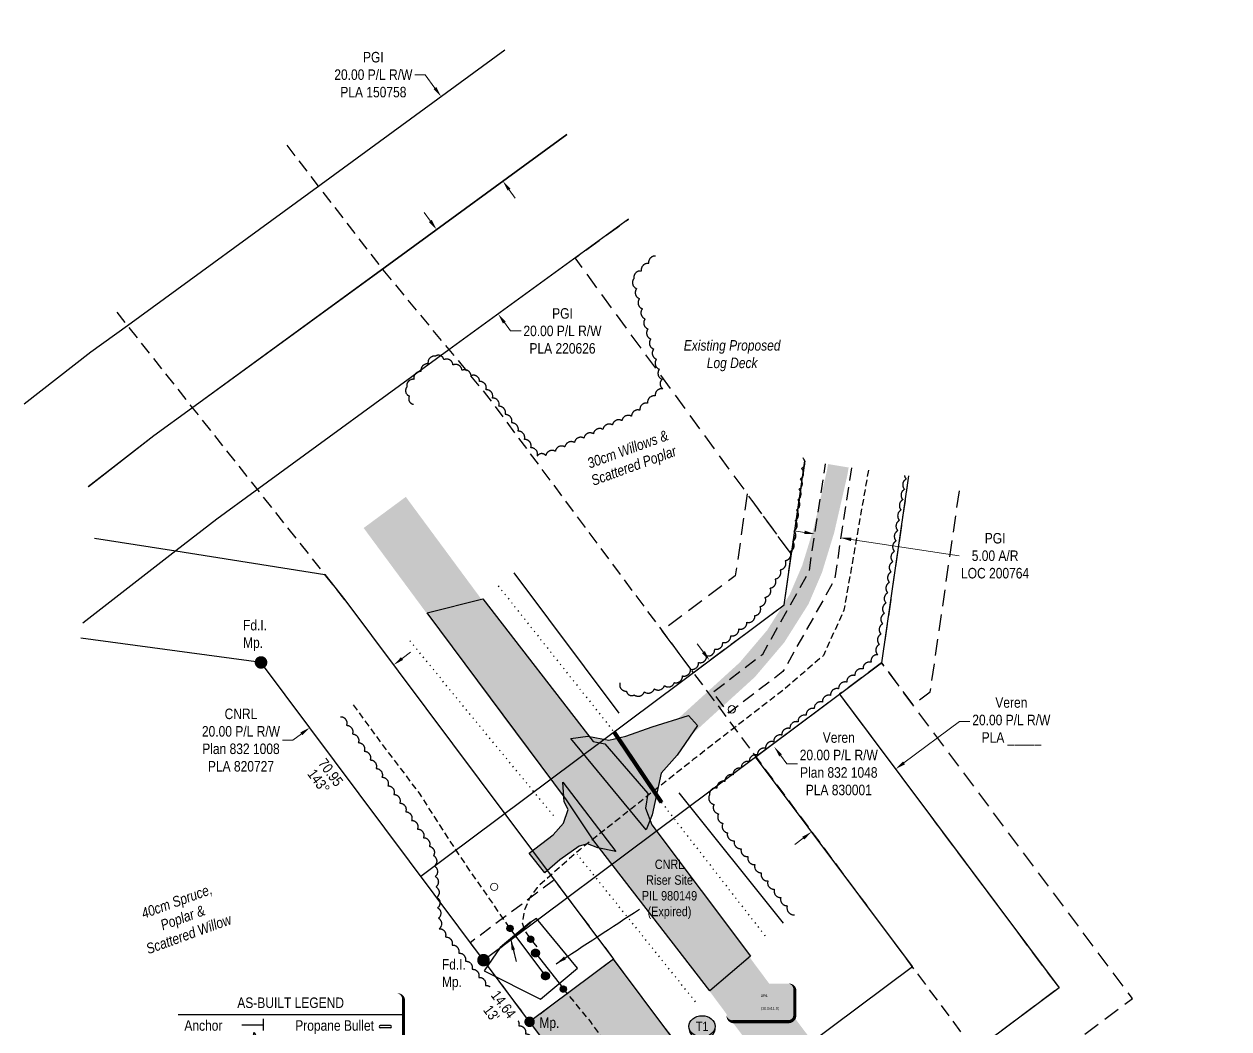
# Model space of a CAD drawing. Extents: x 413456 to 423436, y 6055086 to 6062162.
# Drawn here: x 419981 to 421130, y 6057403 to 6058362 of the extents above; entities that cross this region are included whole.
import ezdxf
from ezdxf.enums import TextEntityAlignment as Align

# ---------------------------------------------------------------- set-up
doc = ezdxf.new("R2018")
doc.units = 0
doc.header["$LTSCALE"] = 5
doc.header["$PDSIZE"] = 0.5
for name, pattern in [('0', [1, 1, 0]), ('DASHED4', [1.875, 1.25, -0.625]), ('foc-ACCESSROAD', [3.75, 2.5, -1.25]), ('foc-TOPO', [1, 0.2, -0.8]), ('HIDDEN2', [4.7625, 3.175, -1.5875]), ('POWERLINE5', [7.8, 2.4, -0.6, 0.6, -0.6, 0.6, -0.6, 2.4]), ('UG_PIPE', [1.875, 1.25, -0.625])]:
    doc.linetypes.add(name, pattern=pattern)
doc.layers.get('Defpoints').update_dxf_attribs({"color": 9})
for name, color, linetype in [('AS-FENCE', 48, 'foc-FENCE'), ('AS-PIPE-UG', 44, 'UG_PIPE'), ('AS-POWER-EXISTING', 72, 'POWERLINE5'), ('AS-ROADS', 254, 'Continuous'), ('AS-SYMBOL', 7, 'Continuous'), ('C-RW', 13, 'Continuous'), ('CG-NOTES', 7, 'Continuous'), ('F-AR', 190, 'foc-ACCESSROAD'), ('F-RW', 190, 'Continuous'), ('F-WS', 190, 'foc-ACCESSROAD'), ('L-BD', 7, 'Continuous'), ('L-MON', 1, 'Continuous'), ('L-MON-T', 1, 'Continuous'), ('P-BUFFER-H 100m', 191, 'Continuous'), ('P-CROSSINGS', 250, 'Continuous'), ('P-PROPOSED', 10, 'Continuous'), ('P-PROPOSED-H', 21, 'Continuous'), ('P-TEMP-BLOCKS', 250, 'Continuous'), ('T-BUSH', 110, '0'), ('T-BUSH-T', 110, 'Continuous'), ('T-EXISTING RTF', 220, 'HIDDEN2'), ('T-GENERAL', 48, 'foc-TOPO'), ('T-SLOPE', 48, 'Continuous')]:
    doc.layers.add(name, color=color, linetype=linetype)
for name, color, linetype, lineweight in [('AS-GENERAL', 48, 'Continuous', 18), ('C-RW-T', 13, 'Continuous', 9), ('F-AR-T', 190, 'Continuous', 9), ('F-RW-T', 190, 'Continuous', 9), ('F-WS-T', 190, 'Continuous', 9), ('T-TEXT', 48, 'Continuous', 18)]:
    doc.layers.add(name, color=color, linetype=linetype, lineweight=lineweight)
doc.layers.add('AS-PIPE-AG', color=7, linetype='Continuous', true_color=0x7d00fa)
doc.layers.add('AS-PIPE-RACK', color=7, linetype='Continuous', true_color=0xc48aff)
doc.styles.add('80CG', font='ARIALN.TTF', dxfattribs={"height": 10})
doc.styles.add('80L', font='ARIALN.TTF', dxfattribs={"height": 10})
doc.styles.add('80LS', font='ARIALNI.TTF', dxfattribs={"height": 10})
doc.styles.add('Crossing', font='ARIALN.TTF', dxfattribs={"height": 10})
doc.styles.add('foc-LtypeFont', font='ARIALN.TTF', dxfattribs={"height": 7.35})
doc.styles.get("Standard").update_dxf_attribs({"font": 'ARIALN.TTF'})
doc.linetypes.add('foc-FENCE', pattern='A,10,-1,["X",foc-LtypeFont,S=0.2,R=0,X=-0.625,Y=-0.75],-1.24', length=12.24)
doc.dimstyles.new('Compass 5 000', dxfattribs={"dimscale": 5, "dimtxt": 9, "dimasz": 2, "dimexe": 0.2, "dimexo": 0.0625, "dimgap": 0.5, "dimtad": 0, "dimtih": 1, "dimtoh": 1, "dimzin": 0, "dimdsep": 46, "dimtxsty": '80CG', "dimcen": 0.1, "dimse1": 1, "dimse2": 1, "dimclrd": 256, "dimclrt": 256, "dimaunit": 1, "dimadec": 4, "dimazin": 0, "dimtfac": 0.06, "dimtofl": 0, "dimtmove": 0, "dimatfit": 1, "dimfxl": 0.2, "dimtolj": 1, "dimtzin": 0, "dimlwd": -1, "dimarcsym": 0})

# ---------------------------------------------------------------- blocks, each defined once
blk = doc.blocks.new('*D59')
at = {"layer": 'Defpoints', "color": 0, "transparency": 16777216}
for p in [(420746.2, 6057949.8), (420770.9, 6057946), (420759.6, 6057871.6)]:
    blk.add_point(p, dxfattribs=at)
at = {"layer": 'F-AR-T', "transparency": 16777216}
for p, q in [((420725, 6057876.8), (420715.1, 6057878.3)), ((420769.5, 6057870.1), (420872.6, 6057854.5))]:
    blk.add_line(p, q, dxfattribs=at)
for points in [[(420725.3, 6057878.5), (420724.8, 6057875.2), (420734.9, 6057875.3)], [(420769.7, 6057871.8), (420769.2, 6057868.5), (420759.6, 6057871.6)]]:
    blk.add_solid(points, dxfattribs=at)
at = {"layer": 'F-AR-T', "transparency": 16777216, "insert": (420906.8, 6057854.5), "char_height": 10, "attachment_point": 5, "style": '80CG', "bg_fill": 3, "box_fill_scale": 1.1, "bg_fill_color": 256, "bg_fill_true_color": 13158600, "bg_fill_transparency": 0}
blk.add_mtext('\\A1;PGI\\P5.00 A/R\\PLOC 200764', dxfattribs=at)
blk = doc.blocks.new('*D109')
at = {"layer": 'Defpoints', "color": 0, "transparency": 16777216}
for p in [(420302.4, 6057791.4), (420222.3, 6057731.6), (420253, 6057690.6)]:
    blk.add_point(p, dxfattribs=at)
at = {"layer": 'F-RW-T', "transparency": 16777216}
for p, q in [((420341.1, 6057756.4), (420349.1, 6057762.4)), ((420237, 6057678.6), (420227, 6057678.6)), ((420245, 6057684.6), (420237, 6057678.6))]:
    blk.add_line(p, q, dxfattribs=at)
for points in [[(420340.1, 6057757.7), (420342.1, 6057755.1), (420333.1, 6057750.4)], [(420244, 6057685.9), (420246, 6057683.3), (420253, 6057690.6)]]:
    blk.add_solid(points, dxfattribs=at)
at = {"layer": 'F-RW-T', "transparency": 16777216, "insert": (420187.4, 6057678.6), "char_height": 10, "attachment_point": 5, "style": '80CG'}
blk.add_mtext('\\A1;CNRL\\P20.00 P/L R/W\\PPlan 832 1008\\PPLA 820727', dxfattribs=at)
blk = doc.blocks.new('*D110')
at = {"layer": 'Defpoints', "color": 0, "transparency": 16777216}
for p in [(420401.4, 6058309.5), (420378.4, 6058292.7), (420460.3, 6058228.7)]:
    blk.add_point(p, dxfattribs=at)
at = {"layer": 'F-RW-T', "transparency": 16777216}
for p, q in [((420363.2, 6058313.5), (420353.2, 6058313.5)), ((420372.5, 6058300.8), (420363.2, 6058313.5)), ((420443.2, 6058203.8), (420449.1, 6058195.8))]:
    blk.add_line(p, q, dxfattribs=at)
for points in [[(420373.8, 6058301.8), (420371.1, 6058299.8), (420378.4, 6058292.7)], [(420444.5, 6058204.8), (420441.9, 6058202.9), (420437.3, 6058211.9)]]:
    blk.add_solid(points, dxfattribs=at)
at = {"layer": 'F-RW-T', "transparency": 16777216, "insert": (420313.7, 6058313.5), "char_height": 10, "attachment_point": 5, "style": '80CG'}
blk.add_mtext('\\A1;PGI\\P20.00 P/L R/W\\PPLA 150758', dxfattribs=at)
blk = doc.blocks.new('*D111')
at = {"layer": 'Defpoints', "color": 0, "transparency": 16777216}
for p in [(420412.9, 6058194.2), (420471.7, 6058113.5), (420432.8, 6058085.2)]:
    blk.add_point(p, dxfattribs=at)
at = {"layer": 'F-RW-T', "transparency": 16777216}
for p, q in [((420368.1, 6058173.9), (420362.2, 6058182)), ((420438.7, 6058077.1), (420444.6, 6058069)), ((420444.6, 6058069), (420454.6, 6058069))]:
    blk.add_line(p, q, dxfattribs=at)
for points in [[(420369.4, 6058174.9), (420366.7, 6058172.9), (420374, 6058165.8)], [(420440, 6058078.1), (420437.3, 6058076.1), (420432.8, 6058085.2)]]:
    blk.add_solid(points, dxfattribs=at)
at = {"layer": 'F-RW-T', "transparency": 16777216, "insert": (420494.1, 6058069), "char_height": 10, "attachment_point": 5, "style": '80CG'}
blk.add_mtext('\\A1;PGI\\P20.00 P/L R/W\\PPLA 220626', dxfattribs=at)
blk = doc.blocks.new('PIG')
h = blk.add_hatch(color=255)
h.dxf.hatch_style = 1
edge = h.paths.add_edge_path()
edge.add_arc((0, 0), 0.85, 0, 360)
at = {"layer": 'AS-SYMBOL'}
h = blk.add_hatch(color=13, dxfattribs=at)
h.dxf.hatch_style = 1
h.paths.add_polyline_path([(-0.1, 0, 1), (-0.55, 0, 1)])
h = blk.add_hatch(color=13, dxfattribs=at)
h.dxf.hatch_style = 1
h.paths.add_polyline_path([(0.1, 0, 1), (0.55, 0, 1)])
at = {"layer": 'AS-SYMBOL', "color": 13}
for centre, radius in [((0, 0), 0.75), ((-0.33, 0), 0.225), ((0.33, 0), 0.225)]:
    blk.add_circle(centre, radius, dxfattribs=at)
blk = doc.blocks.new('RISER')
h = blk.add_hatch(color=255)
h.dxf.hatch_style = 1
edge = h.paths.add_edge_path()
edge.add_arc((0, 0), 0.7, 0, 360)
blk.add_hatch(color=13).paths.add_polyline_path([(0.58, -0.15), (-0.58, -0.15, 0.774597)])
at = {"color": 13}
blk.add_line((-0.58, -0.15), (0.58, -0.15), dxfattribs=at)
blk.add_circle((0, 0), 0.6, dxfattribs=at)
blk = doc.blocks.new('fdia')
at = {"color": 255, "const_width": 1}
blk.add_lwpolyline([(-0.5, 0, 1), (0.5, 0, 1)], format="xyb", close=True, dxfattribs=at)
blk = doc.blocks.new('Fdiaa')
blk.add_blockref('fdia', (0, 0))
blk = doc.blocks.new('fdib')
at = {"color": 1, "const_width": 1.6}
blk.add_lwpolyline([(-0.4, 0, 1), (0.4, 0, 1)], format="xyb", close=True, dxfattribs=at)
at = {"color": 1}
blk.add_circle((0, 0), 0.8, dxfattribs=at)
blk = doc.blocks.new('Fdibb')
blk.add_blockref('fdib', (0, 0))
blk = doc.blocks.new('fdicc')
for name in ['Fdibb', 'Fdiaa']:
    blk.add_blockref(name, (0, 0))
blk = doc.blocks.new('FDI')
blk.add_blockref('fdicc', (0, 0))
blk = doc.blocks.new('*D124')
at = {"layer": 'Defpoints', "color": 0, "transparency": 16777216}
for p in [(420795.6, 6057505.8), (420616.1, 6057371.7), (420939.7, 6057312.9)]:
    blk.add_point(p, dxfattribs=at)
at = {"layer": 'F-AR-T', "transparency": 16777216}
for p, q in [((420947.8, 6057318.9), (420959.3, 6057327.5)), ((420959.3, 6057327.5), (420969.3, 6057327.5)), ((420752.2, 6057172.7), (420744.2, 6057166.8))]:
    blk.add_line(p, q, dxfattribs=at)
for points in [[(420946.8, 6057320.2), (420948.8, 6057317.5), (420939.7, 6057312.9)], [(420751.2, 6057174.1), (420753.2, 6057171.4), (420760.3, 6057178.7)]]:
    blk.add_solid(points, dxfattribs=at)
at = {"layer": 'F-AR-T', "transparency": 16777216, "insert": (420997.2, 6057327.5), "char_height": 10, "attachment_point": 5, "style": '80CG', "bg_fill": 3, "box_fill_scale": 1.1, "bg_fill_color": 256, "bg_fill_true_color": 13158600, "bg_fill_transparency": 0}
blk.add_mtext('\\A1;CanFor\\P45.72 A/R\\PDLO 3280', dxfattribs=at)
blk = doc.blocks.new('*U160')
at = {"true_color": 0xff8aff}
h = blk.add_hatch(color=211, dxfattribs=at)
edge = h.paths.add_edge_path()
edge.add_line((-26.5, -17.7), (26.5, -17.7))
edge.add_arc((26.5, -11.7), 6, 270, 360)
edge.add_line((32.5, -11.7), (32.5, 12.5))
edge.add_arc((26.5, 12.5), 6, 0, 90)
edge.add_line((26.5, 18.5), (-26.5, 18.5))
edge.add_arc((-26.5, 12.5), 6, 90, 180)
edge.add_line((-32.5, 12.5), (-32.5, -11.7))
edge.add_arc((-26.5, -11.7), 6, 180, 270)
at = {"color": 250, "flags": 128}
blk.add_lwpolyline([(-26.5, -17.7, 3, 3, 0), (26.5, -17.7, 3, 3, 0.414214), (32.5, -11.7, 3, 3, 0), (32.5, 12.5, 3, 0, 0.414214), (26.5, 18.5, 0, 0, 0), (-26.5, 18.5, 0, 0, 0.414214), (-32.5, 12.5, 0, 0, 0), (-32.5, -11.7, 0, 3, 0.414214)], format="xyseb", close=True, dxfattribs=at)
at = {"flags": 128}
blk.add_lwpolyline([(14.6, -6.3, 0, 7.5, 0), (0, 0, 0, 0, 0)], format="xyseb", dxfattribs=at)
at = {"color": 250, "lineweight": 30, "flags": 104}
blk.add_attdef('TEMP_AREA_W1', text='', height=12, dxfattribs=at).set_placement((0, 8.3), align=Align.MIDDLE_CENTER)
blk.add_attdef('ENTER_TEXT', text='', height=9, dxfattribs=at).set_placement((0, -3.8), align=Align.TOP_CENTER)
blk = doc.blocks.new('*D163')
at = {"layer": 'C-RW-T', "transparency": 16777216}
for p, q in [((420819.9, 6057656.9), (420872.7, 6057696.4)), ((420872.7, 6057696.4), (420882.7, 6057696.4)), ((420723.8, 6057585.1), (420715.8, 6057579.1))]:
    blk.add_line(p, q, dxfattribs=at)
for points in [[(420818.9, 6057658.3), (420820.9, 6057655.6), (420811.9, 6057650.9)], [(420722.8, 6057586.4), (420724.8, 6057583.8), (420731.8, 6057591.1)]]:
    blk.add_solid(points, dxfattribs=at)
at = {"layer": 'Defpoints', "color": 0, "transparency": 16777216}
for p in [(420811.9, 6057650.9), (420854.9, 6057593.3), (420774.9, 6057533.5)]:
    blk.add_point(p, dxfattribs=at)
at = {"layer": 'C-RW-T', "transparency": 16777216, "insert": (420922.3, 6057696.4), "char_height": 10, "attachment_point": 5, "style": '80CG'}
blk.add_mtext('\\A1;Veren\\P20.00 P/L R/W\\PPLA _____', dxfattribs=at)
blk = doc.blocks.new('*D164')
at = {"layer": 'C-RW-T', "transparency": 16777216}
for p, q in [((420628.6, 6057762.6), (420622.6, 6057770.6)), ((420702.2, 6057664.1), (420708.2, 6057656)), ((420708.2, 6057656), (420718.2, 6057656))]:
    blk.add_line(p, q, dxfattribs=at)
for points in [[(420629.9, 6057763.6), (420627.2, 6057761.6), (420634.5, 6057754.6)], [(420703.5, 6057665), (420700.9, 6057663.1), (420696.2, 6057672.1)]]:
    blk.add_solid(points, dxfattribs=at)
at = {"layer": 'Defpoints', "color": 0, "transparency": 16777216}
for p in [(420634.5, 6057754.6), (420540.4, 6057684.3), (420602.1, 6057601.7)]:
    blk.add_point(p, dxfattribs=at)
at = {"layer": 'C-RW-T', "transparency": 16777216, "insert": (420757.7, 6057656), "char_height": 10, "attachment_point": 5, "style": '80CG'}
blk.add_mtext('\\A1;Veren\\P20.00 P/L R/W \\PPlan 832 1048\\PPLA 830001', dxfattribs=at)
blk = doc.blocks.new('PLIA')
at = {"color": 255, "const_width": 1}
blk.add_lwpolyline([(-0.5, 0, 1), (0.5, 0, 1)], format="xyb", close=True, dxfattribs=at)
blk = doc.blocks.new('PLIAA')
blk.add_blockref('PLIA', (0, 0))
blk = doc.blocks.new('PLIB')
at = {"color": 1}
blk.add_circle((0, 0), 0.8, dxfattribs=at)
blk = doc.blocks.new('PLIBB')
blk.add_blockref('PLIB', (0, 0))
blk = doc.blocks.new('PLICC')
for name in ['PLIAA', 'PLIBB']:
    blk.add_blockref(name, (0, 0))
blk = doc.blocks.new('PLI')
blk.add_blockref('PLICC', (0, 0))
blk = doc.blocks.new('as-built legend')
blk.add_hatch(color=13).paths.add_polyline_path([(38.3, 16.1), (32.5, 16.1, 0.774597)])
h = blk.add_hatch(color=13)
h.dxf.hatch_style = 1
edge = h.paths.add_edge_path()
edge.add_arc((-47.7, -0.3), 3.41, 0, 360)
at = {"layer": 'AS-SYMBOL'}
h = blk.add_hatch(color=13, dxfattribs=at)
h.dxf.hatch_style = 1
h.paths.add_polyline_path([(-52.7, -16.7, 1), (-54.9, -16.7, 1)])
h = blk.add_hatch(color=13, dxfattribs=at)
h.dxf.hatch_style = 1
h.paths.add_polyline_path([(-51.7, -16.7, 1), (-49.4, -16.7, 1)])
at = {"color": 1}
blk.add_line((-110.3, 45.3), (104.8, 45.3), dxfattribs=at)
at = {"color": 13}
for p, q in [((92.3, 34.7), (82.7, 34.7)), ((92.3, 32.3), (82.7, 32.3)), ((32.5, 16.1), (38.3, 16.1)), ((-51.4, 1.9), (-53.7, 3.1)), ((-49.8, 3.4), (-51.1, 5.7)), ((-47.7, 4), (-47.7, 6.6)), ((-45.5, 3.4), (-44.2, 5.7)), ((-44, 1.9), (-41.7, 3.1)), ((36.2, 2.8), (36.2, -1.6)), ((40.3, 1.2), (36.2, 2.8)), ((43.1, 1.2), (47.2, 2.8)), ((47.2, 2.8), (47.2, -1.6)), ((-52, -0.3), (-54.6, -0.3)), ((-51.4, -2.5), (-53.7, -3.8)), ((-49.8, -4), (-51.1, -6.3)), ((-47.7, -4.6), (-47.7, -7.2)), ((-45.5, -4), (-44.2, -6.3)), ((-44, -2.5), (-41.7, -3.8)), ((-43.4, -0.3), (-40.8, -0.3)), ((36.2, -1.6), (40.3, 0)), ((47.2, -1.6), (43.1, 0))]:
    blk.add_line(p, q, dxfattribs=at)
at = {"color": 1, "flags": 128}
blk.add_lwpolyline([(-104.3, -99.9, 3, 3, 0), (98.8, -99.9, 3, 3, 0.414214), (104.8, -93.9, 3, 3, 0), (104.8, 59.3, 3, 0, 0.414214), (98.8, 65.3, 0, 0, 0), (-104.3, 65.3, 0, 0, 0.414214), (-110.3, 59.3, 0, 0, 0), (-110.3, -93.9, 0, 3, 0.414214)], format="xyseb", close=True, dxfattribs=at)
at = {"color": 13, "flags": 128}
for points in [[(-37.6, 12.7), (-37.8, 12.6), (-38, 12.5), (-38.2, 12.4), (-38.5, 12.4), (-38.7, 12.4), (-38.9, 12.3), (-39.1, 12.4), (-39.4, 12.4), (-39.6, 12.4), (-39.8, 12.5), (-39.9, 12.6), (-40.1, 12.7), (-40.3, 12.9), (-40.4, 13.1), (-40.6, 13.3), (-40.7, 13.5), (-40.8, 13.7), (-41, 14), (-41.1, 14.3), (-41.2, 14.6), (-41.3, 15), (-41.3, 15.4), (-41.4, 15.8), (-41.4, 16.2), (-41.4, 16.6), (-41.3, 17.1), (-41.3, 17.6), (-41.2, 18.1), (-41.1, 18.6), (-40.9, 19.1), (-40.8, 19.6), (-40.6, 20), (-40.5, 20.4), (-40.3, 20.8), (-40.2, 21.2), (-40, 21.6), (-39.8, 22), (-39.6, 22.3), (-39.5, 22.7), (-39.3, 23), (-39.1, 23.4), (-39, 23.8), (-38.8, 24.1), (-38.6, 24.5), (-38.5, 24.9), (-38.4, 25.3), (-38.2, 25.7), (-38.1, 26.1), (-38.1, 26.4), (-38, 26.8), (-38, 27.1), (-37.9, 27.4), (-37.9, 27.7), (-37.9, 27.8), (-37.8, 28), (-37.8, 28), (-37.7, 28), (-37.6, 27.9), (-37.5, 27.7), (-37.3, 27.5), (-37.2, 27.3), (-37.1, 27), (-36.9, 26.7), (-36.8, 26.5), (-36.7, 26.2), (-36.6, 25.9), (-36.5, 25.7), (-36.3, 25.4), (-36.2, 25.2), (-36.1, 25), (-36, 24.7), (-35.8, 24.4), (-35.7, 24.2), (-35.5, 23.9), (-35.4, 23.6), (-35.2, 23.3), (-35.1, 23), (-34.9, 22.8), (-34.8, 22.5), (-34.7, 22.2), (-34.6, 22), (-34.4, 21.8), (-34.4, 21.5), (-34.3, 21.3), (-34.2, 21.1), (-34.2, 20.9), (-34.1, 20.7), (-34.1, 20.5), (-34.1, 20.3), (-34.1, 20.1), (-34.1, 19.9), (-34.2, 19.7), (-34.2, 19.5), (-34.2, 19.3), (-34.2, 19.1), (-34.3, 18.9), (-34.3, 18.6), (-34.3, 18.4), (-34.3, 18.2), (-34.4, 17.9), (-34.4, 17.7), (-34.4, 17.4), (-34.5, 17.2), (-34.5, 17), (-34.6, 16.7), (-34.7, 16.5), (-34.8, 16.3), (-35, 16.1), (-35.1, 15.8), (-35.2, 15.6), (-35.4, 15.4), (-35.5, 15.2), (-35.6, 15.1), (-35.7, 14.9), (-35.9, 14.7), (-36, 14.5), (-36.1, 14.4), (-36.2, 14.2), (-36.3, 14.1), (-36.4, 13.9), (-36.5, 13.7), (-36.7, 13.6), (-36.8, 13.4), (-36.9, 13.2), (-37.1, 13.1), (-37.2, 12.9), (-37.4, 12.8)], [(-38, 12.5), (-38.2, 12.5), (-38.3, 12.4), (-38.4, 12.4), (-38.5, 12.4), (-38.7, 12.4), (-38.8, 12.4), (-38.9, 12.4), (-39, 12.4), (-39.2, 12.4), (-39.3, 12.4), (-39.4, 12.5), (-39.5, 12.6), (-39.5, 12.7), (-39.6, 12.8), (-39.7, 12.9), (-39.8, 13), (-39.9, 13.1), (-39.9, 13.3), (-40, 13.4), (-40.1, 13.6), (-40.1, 13.8), (-40.1, 14), (-40.2, 14.3), (-40.2, 14.5), (-40.2, 14.8), (-40.1, 15), (-40.1, 15.3), (-40, 15.6), (-40, 15.9), (-39.9, 16.1), (-39.8, 16.4), (-39.8, 16.7), (-39.7, 16.9), (-39.6, 17.1), (-39.5, 17.3), (-39.4, 17.5), (-39.3, 17.7), (-39.2, 17.9), (-39.1, 18.1), (-39, 18.3), (-38.9, 18.5), (-38.8, 18.7), (-38.7, 19), (-38.6, 19.2), (-38.5, 19.4), (-38.5, 19.6), (-38.4, 19.8), (-38.4, 20), (-38.3, 20.2), (-38.3, 20.4), (-38.3, 20.6), (-38.2, 20.8), (-38.2, 20.9), (-38.2, 21), (-38.2, 21.1), (-38.1, 21.1), (-38.1, 21.1), (-38, 21.1), (-38, 21), (-37.9, 20.9), (-37.8, 20.7), (-37.8, 20.6), (-37.7, 20.4), (-37.6, 20.3), (-37.5, 20.1), (-37.5, 20), (-37.4, 19.8), (-37.3, 19.7), (-37.3, 19.6), (-37.2, 19.4), (-37.1, 19.3), (-37.1, 19.1), (-37, 19), (-36.9, 18.8), (-36.8, 18.7), (-36.7, 18.5), (-36.6, 18.3), (-36.6, 18.2), (-36.5, 18), (-36.4, 17.9), (-36.3, 17.8), (-36.3, 17.6), (-36.2, 17.5), (-36.2, 17.4), (-36.2, 17.3), (-36.1, 17.1), (-36.1, 17), (-36.1, 16.9), (-36.1, 16.8), (-36.1, 16.7), (-36.1, 16.6), (-36.1, 16.5), (-36.1, 16.4), (-36.2, 16.2), (-36.2, 16.1), (-36.2, 16), (-36.2, 15.9), (-36.2, 15.7), (-36.2, 15.6), (-36.2, 15.5), (-36.2, 15.3), (-36.3, 15.2), (-36.3, 15.1), (-36.3, 14.9), (-36.4, 14.8), (-36.4, 14.7), (-36.5, 14.6), (-36.6, 14.4), (-36.7, 14.3), (-36.7, 14.2), (-36.8, 14.1), (-36.9, 14), (-36.9, 13.9), (-37, 13.8), (-37.1, 13.7), (-37.1, 13.6), (-37.2, 13.5), (-37.3, 13.4), (-37.3, 13.3), (-37.4, 13.2), (-37.5, 13.1), (-37.5, 13), (-37.6, 12.9), (-37.7, 12.9), (-37.8, 12.8), (-37.8, 12.7), (-37.9, 12.6)]]:
    blk.add_lwpolyline(points, close=True, dxfattribs=at)
at = {"color": 13, "const_width": 2, "flags": 128}
blk.add_lwpolyline([(41.3, -16.2), (46.3, -16.2), (51.3, -16.2)], dxfattribs=at)
at = {"color": 13}
for centre, radius in [((35.4, 16.9), 3), ((-47.7, -0.3), 3.41), ((41.7, 0.6), 1.56), ((41.7, 0.6), 0.55)]:
    blk.add_circle(centre, radius, dxfattribs=at)
for centre, start, end in [((82.7, 33.5), 90, 270), ((92.3, 33.5), 270, 90)]:
    blk.add_arc(centre, 1.2, start, end, dxfattribs=at)
at = {"layer": 'AS-PIPE-AG', "flags": 128}
blk.add_lwpolyline([(13.4, -50.2), (93.4, -50.2)], dxfattribs=at)
at = {"layer": 'AS-PIPE-RACK', "linetype": 'Continuous'}
for p, q in [((-44, -80.9), (-44, -83.4)), ((-44, -80.9), (29.9, -80.9)), ((-44, -85.9), (-44, -83.4)), ((-44, -85.9), (29.9, -85.9)), ((29.9, -80.9), (29.9, -83.4)), ((29.9, -85.9), (29.9, -83.4))]:
    blk.add_line(p, q, dxfattribs=at)
at = {"layer": 'AS-PIPE-RACK', "linetype": 'DASHED4'}
for p, q in [((-44, -82.4), (29.9, -82.4)), ((-44, -84.4), (29.9, -84.4))]:
    blk.add_line(p, q, dxfattribs=at)
at = {"layer": 'AS-PIPE-UG', "flags": 128}
blk.add_lwpolyline([(9, -66.5), (93.3, -66.5)], dxfattribs=at)
at = {"layer": 'AS-POWER-EXISTING', "linetype": 'Continuous'}
for p, q in [((74, -36.2), (67.1, -29.5)), ((67.1, -36.2), (74, -29.5))]:
    blk.add_line(p, q, dxfattribs=at)
blk.add_circle((70.5, -32.8), 4.8, dxfattribs=at)
at = {"layer": 'AS-SYMBOL', "color": 72}
blk.add_line((-28.9, 29.9), (-28.9, 40.9), dxfattribs=at)
at = {"layer": 'AS-SYMBOL', "color": 72, "flags": 128}
blk.add_lwpolyline([(-49.5, 35.4), (-28.9, 35.4)], dxfattribs=at)
at = {"layer": 'AS-SYMBOL', "color": 13}
for centre, radius in [((-52.2, -16.7), 3.75), ((-53.8, -16.7), 1.12), ((-50.5, -16.7), 1.12)]:
    blk.add_circle(centre, radius, dxfattribs=at)
at = {"insert": (-60.3, 61.4), "char_height": 10, "attachment_point": 1, "style": '80L'}
blk.add_mtext_dynamic_manual_height_columns('\\pxqc;AS-BUILT LEGEND', width=114.83, gutter_width=45, heights=[0], dxfattribs=at)
at = {"layer": 'CG-NOTES', "char_height": 10, "attachment_point": 1, "style": '80L'}
for s, insert, width in [('Anchor\\PFlare Stack\\PLightpole\\PPig Trap\\PPipe\\P  A/G (Above Ground)\\P  U/G (Underground)\\PPipe Rack', (-104.3, 39.7), 110.209), ('Propane Bullet\\PRiser\\PValve\\PFlange\\PPower Pole', (1.5, 39.7), 85.182)]:
    blk.add_mtext(s, dxfattribs=dict(at, insert=insert, width=width))
blk = doc.blocks.new('XING3')
h = blk.add_hatch(color=250)
h.dxf.hatch_style = 1
edge = h.paths.add_edge_path()
edge.add_ellipse((0, -2), major_axis=(-12.5, 0), ratio=0.816297, start_angle=0, end_angle=180)
edge.add_line((12.5, -2), (12.5, 0))
edge.add_ellipse((0, 0), major_axis=(-12.5, 0), ratio=0.816297, start_angle=0, end_angle=180, ccw=False)
edge.add_line((-12.5, 0), (-12.5, -2))
at = {"layer": 'P-BUFFER-H 100m'}
h = blk.add_hatch(color=256, dxfattribs=at)
h.dxf.hatch_style = 1
edge = h.paths.add_edge_path()
edge.add_ellipse((0, 0), major_axis=(-12.5, 0), ratio=0.816297, start_angle=0, end_angle=360)
at = {"color": 250}
blk.add_ellipse((0, 0), major_axis=(-12.5, 0), ratio=0.816297, dxfattribs=at)
blk.add_ellipse((0, -2), major_axis=(-12.5, 0), ratio=0.816297, start_param=0, end_param=3.141593, dxfattribs=at)
at = {"color": 250, "style": 'Crossing'}
blk.add_attdef('CROSSING', text='', height=9, dxfattribs=at).set_placement((0.1, 0), align=Align.MIDDLE_CENTER)
at = {"color": 250, "style": 'Crossing', "flags": 1}
for tag, p in [('OWNER', (0.1, -12.5)), ('DESCRIPTION', (0.1, -25.8)), ('LOCATION', (0.1, -39.3)), ('DWG_REF', (0.1, -52.8))]:
    blk.add_attdef(tag, text='', height=9, dxfattribs=at).set_placement(p, align=Align.MIDDLE_CENTER)

msp = doc.modelspace()

# ---------------------------------------------------------------- hatches: boundary and pattern name
at = {"layer": 'AS-ROADS'}
h = msp.add_hatch(color=256, dxfattribs=at)
h.dxf.hatch_style = 1
h.paths.add_polyline_path([(420673.44, 6057472.365), (420634.68, 6057439.51), (420524.02, 6057582.63), (420497.815, 6057621.67), (420365.175, 6057800), (420418.01, 6057813.48), (420523.25, 6057677.37), (420534.59, 6057675.02), (420575.595, 6057627.63), (420573.255, 6057613.545), (420579.36, 6057597.715)])
h = msp.add_hatch(color=256, dxfattribs=at)
h.dxf.hatch_style = 1
h.paths.add_polyline_path([(420579.805, 6057691.4), (420614.274, 6057702.249), (420623.061, 6057692.542), (420603.515, 6057664.23), (420588.265, 6057647.14), (420579.745, 6057607.43), (420573.83, 6057593.037), (420502.243, 6057680.246), (420518.415, 6057682.285), (420538.18, 6057678.71), (420554.54, 6057682.285)])
h = msp.add_hatch(color=256, dxfattribs=at)
h.dxf.hatch_style = 1
h.paths.add_polyline_path([(420495.815, 6057619.58), (420494.371, 6057638.525), (420544.975, 6057572.289), (420527.79, 6057575.885), (420517.885, 6057579.72), (420510.06, 6057577.375), (420491.445, 6057564.26), (420477.41, 6057551.945), (420462.39, 6057570.63), (420485.275, 6057588.285), (420495.075, 6057599.255), (420499.43, 6057612.31)])
at = {"layer": 'P-PROPOSED-H'}
h = msp.add_hatch(color=256, dxfattribs=at)
h.dxf.hatch_style = 1
h.paths.add_polyline_path([(420951.066, 6056923.442), (420542.828, 6057469.635), (420462.727, 6057409.842), (420870.887, 6056863.754)])

# ---------------------------------------------------------------- linework, layer by layer
at = {"layer": 'AS-FENCE', "flags": 128}
msp.add_lwpolyline([(420434.815, 6057480.61), (420419.54, 6057458.48), (420473.03, 6057431.36), (420508.29, 6057461.13), (420469.46, 6057508.48), (420463.855, 6057504.95)], dxfattribs=at)
at = {"layer": 'AS-GENERAL', "flags": 128}
for points, const_width in [([(420543.37, 6057686.235), (420588.62, 6057619.135)], 3.998), ([(420434.815, 6057480.61), (420463.855, 6057504.95)], 1.999)]:
    msp.add_lwpolyline(points, dxfattribs=dict(at, const_width=const_width))
at = {"layer": 'AS-GENERAL'}
for centre in [(420655.623, 6057707.989), (420428.907, 6057538.621)]:
    msp.add_circle(centre, 3.524, dxfattribs=at)
at = {"layer": 'AS-PIPE-AG', "flags": 128}
for points in [[(420477.465, 6057454.43), (420444.805, 6057497.775)], [(420463.995, 6057488.34), (420469.575, 6057481.34)], [(420468.72, 6057474.945), (420494.595, 6057442.125)]]:
    msp.add_lwpolyline(points, dxfattribs=at)
at = {"layer": 'AS-PIPE-UG', "flags": 128}
for points in [[(420785.969, 6057936.203), (420762.59, 6057802.57), (420743.05, 6057759.415), (420704.36, 6057725.98), (420618.885, 6057659.965), (420510.915, 6057574.325), (420469.865, 6057538.125), (420462.585, 6057527.835), (420457.975, 6057516.77), (420455.595, 6057504.12), (420458.775, 6057495.65), (420463.615, 6057488.86)], [(420443.61, 6057499.84), (420403.56, 6057557.405), (420385.87, 6057584.01), (420357.73, 6057627.92), (420321.21, 6057676.125), (420294.81, 6057712.3)], [(420494.8, 6057441.135), (420520.765, 6057409.92), (420548.19, 6057371.235), (420593.205, 6057312.105), (420631.915, 6057262.4), (420664.638, 6057218.448)]]:
    msp.add_lwpolyline(points, dxfattribs=at)
at = {"layer": 'AS-ROADS', "flags": 128}
for points, const_width in [([(420757.237, 6057940.365), (420756.06, 6057933.25), (420743.595, 6057878.92), (420732.235, 6057841.86), (420719.84, 6057812.96), (420697.565, 6057777.695), (420670.48, 6057745.8), (420601.485, 6057682.955), (420540.407, 6057637.103)], 19.991), ([(420324.56, 6057895.855), (420460.555, 6057711.705), (420631.52, 6057484.825), (420701, 6057391.395), (421017.668, 6056973.022)], 49.978)]:
    msp.add_lwpolyline(points, dxfattribs=dict(at, const_width=const_width))
for points in [[(420673.44, 6057472.365), (420634.68, 6057439.51), (420524.02, 6057582.63), (420497.815, 6057621.67), (420365.175, 6057800), (420418.01, 6057813.48), (420523.25, 6057677.37), (420534.59, 6057675.02), (420575.595, 6057627.63), (420573.255, 6057613.545), (420579.36, 6057597.715)], [(420495.815, 6057619.58), (420494.371, 6057638.525), (420544.975, 6057572.289), (420527.79, 6057575.885), (420517.885, 6057579.72), (420510.06, 6057577.375), (420491.445, 6057564.26), (420477.41, 6057551.945), (420462.39, 6057570.63), (420485.275, 6057588.285), (420495.075, 6057599.255), (420499.43, 6057612.31)]]:
    msp.add_lwpolyline(points, close=True, dxfattribs=at)
msp.add_lwpolyline([(420579.805, 6057691.4), (420614.274, 6057702.249), (420623.061, 6057692.542), (420603.515, 6057664.23), (420588.265, 6057647.14), (420579.745, 6057607.43), (420573.83, 6057593.037), (420502.243, 6057680.246), (420518.415, 6057682.285), (420538.18, 6057678.71), (420554.54, 6057682.285), (420579.805, 6057691.4)], dxfattribs=at)
at = {"layer": 'C-RW'}
for points in [[(420358.942, 6057548.739), (420705.493, 6057807.629), (420725.379, 6057944.982)], [(420824.302, 6057930.65), (420798.485, 6057752.33)], [(420418.765, 6057468.66), (420798.485, 6057752.33)]]:
    msp.add_lwpolyline(points, dxfattribs=at)
msp.add_lwpolyline([(420967.827, 6057442.283), (420708.271, 6057248.284), (420648.429, 6057328.348), (420827.921, 6057462.505), (420678.317, 6057662.665), (420758.381, 6057722.507)], close=True, dxfattribs=at)
at = {"layer": 'F-AR', "flags": 128}
for points in [[(420231.104, 6058246.129), (420261.171, 6058207.139), (420322.251, 6058127.958), (420421.668, 6058007.839), (421129.844, 6057056.527)], [(420286.621, 6057812.545), (420079.103, 6058074.387), (420069.008, 6058087.503)], [(420769.736, 6057938.554), (420753.513, 6057831.363), (420704.419, 6057744.058), (420652.652, 6057704.372), (420637.692, 6057724.387), (420685.148, 6057760.77), (420729.489, 6057839.627), (420745.003, 6057942.137)], [(420833.065, 6057081.32), (420546.036, 6057465.342)]]:
    msp.add_lwpolyline(points, dxfattribs=at)
at = {"layer": 'F-RW'}
for points in [[(419980.53, 6057999.391), (420044.279, 6058048.934), (420079.113, 6058074.369), (420263.844, 6058209.137), (420439.255, 6058337.124)], [(420041.782, 6057920.574), (420104.342, 6057969.176), (420140.21, 6057995.272), (420324.91, 6058130.016), (420498.167, 6058256.384)], [(420498.193, 6058256.348), (420324.931, 6058129.926), (420140.235, 6057995.164), (420104.448, 6057969.055), (420041.888, 6057920.438)], [(420557, 6058175.751), (420385.838, 6058050.949), (420201.107, 6057916.231), (420164.375, 6057889.442), (420125.325, 6057859.08), (420036.661, 6057790.139)], [(420047.537, 6057871.328), (420125.323, 6057859.08), (420267.474, 6057836.705), (420286.621, 6057812.545), (420542.811, 6057469.663), (420462.797, 6057409.853), (420418.765, 6057468.66), (420206.148, 6057753.252)], [(420206.545, 6057752.72), (420034.732, 6057775.736)]]:
    msp.add_lwpolyline(points, dxfattribs=at)
at = {"layer": 'F-WS', "flags": 128}
msp.add_lwpolyline([(420542.814, 6057469.665), (420462.799, 6057409.855), (420406.109, 6057485.589), (420486.173, 6057545.439), (420502.352, 6057523.794), (420546.039, 6057465.344)], close=True, dxfattribs=at)
at = {"layer": 'P-PROPOSED'}
msp.add_lwpolyline([(420951.066, 6056923.442), (420542.828, 6057469.635), (420462.727, 6057409.842), (420870.887, 6056863.754)], dxfattribs=at)
at = {"layer": 'T-BUSH', "flags": 128}
for points in [[(420582.776, 6058140.424, 0.49033587), (420576.333, 6058133.244, 0.52056705), (420569.308, 6058126.133, 0.52056705), (420562.283, 6058119.023, 0.52056705), (420564.877, 6058109.432, 0.52056705), (420567.587, 6058099.81, 0.52056705), (420570.297, 6058090.189, 0.52056705), (420573.007, 6058080.568, 0.52056705), (420575.717, 6058070.947, 0.52056705), (420578.427, 6058061.325, 0.52056705), (420581.137, 6058051.704, 0.52056705), (420583.847, 6058042.083, 0.52056705), (420586.557, 6058032.461, 0.52056705), (420589.267, 6058022.84, 0.52056705), (420589.923, 6058013.791, 0.52056705), (420582.631, 6058006.954, 0.52056705), (420575.339, 6058000.117, 0.52056705), (420568.047, 6057993.28, 0.52056705), (420559.953, 6057987.636, 0.52056705), (420550.872, 6057983.459, 0.52056705), (420541.792, 6057979.281, 0.52056705), (420532.711, 6057975.104, 0.52056705), (420523.63, 6057970.927, 0.52056705), (420514.549, 6057966.749, 0.52056705), (420505.468, 6057962.572, 0.52056705), (420496.387, 6057958.394, 0.52056705), (420487.307, 6057954.217, 0.52056705), (420478.226, 6057950.039, 0.52056705), (420470.071, 6057949.629, 0.52056705), (420463.962, 6057957.541, 0.52056705), (420457.854, 6057965.453, 0.52056705), (420451.745, 6057973.365, 0.52056705), (420445.636, 6057981.276, 0.52056705), (420439.527, 6057989.188, 0.52056705), (420433.418, 6057997.1, 0.52056705), (420427.31, 6058005.012, 0.52056705), (420421.201, 6058012.923, 0.52056705), (420415.092, 6058020.835, 0.52056705), (420406.88, 6058026.366, 0.52056705), (420398.276, 6058031.454, 0.52056705), (420389.672, 6058036.541, 0.52056705), (420381.068, 6058041.629, 0.52056705), (420372.73, 6058044.921, 0.52056705), (420365.968, 6058037.56, 0.52056705), (420359.206, 6058030.198, 0.52056705), (420352.444, 6058022.837, 0.52056705), (420345.682, 6058015.476, 0.52056705), (420348.042, 6058006.872, 0.52056705), (420352.06, 6057999.005)], [(420548.948, 6057733.163, 0.52056705), (420555.123, 6057725.303, 0.52056705), (420562.647, 6057721.756, 0.52056705), (420572.201, 6057724.695, 0.52056705), (420581.755, 6057727.634, 0.52056705), (420591.309, 6057730.573, 0.52056705), (420600.863, 6057733.511, 0.52056705), (420608.548, 6057739.902, 0.52056705), (420616.231, 6057746.296, 0.52056705), (420623.914, 6057752.69, 0.52056705), (420631.597, 6057759.084, 0.52056705), (420639.279, 6057765.478, 0.52056705), (420646.962, 6057771.872, 0.52056705), (420654.645, 6057778.267, 0.52056705), (420662.328, 6057784.661, 0.52056705), (420670.011, 6057791.055, 0.52056705), (420677.694, 6057797.449, 0.52056705), (420682.606, 6057806.126, 0.52056705), (420687.411, 6057814.891, 0.52056705), (420692.216, 6057823.656, 0.52056705), (420697.021, 6057832.421, 0.52056705), (420701.826, 6057841.186, 0.52056705), (420706.631, 6057849.951, 0.52056705), (420711.436, 6057858.716, 0.52056705), (420713.571, 6057868.343, 0.52056705), (420714.799, 6057878.263, 0.52056705), (420716.027, 6057888.183, 0.52056705), (420717.255, 6057898.103, 0.52056705), (420718.482, 6057908.023, 0.52056705), (420719.71, 6057917.943, 0.52056705), (420720.938, 6057927.862, 0.52056705), (420722.166, 6057937.782, 0.52056705), (420723.394, 6057947.702, 0.00000816), (420723.394, 6057947.702, 0.00000816)], [(420820.333, 6057931.225, 0.164985), (420822.115, 6057927.733, 0.52056705), (420820.51, 6057917.867, 0.52056705), (420818.906, 6057908.001, 0.52056705), (420817.301, 6057898.135, 0.52056705), (420815.697, 6057888.269, 0.52056705), (420814.092, 6057878.403, 0.52056705), (420812.488, 6057868.537, 0.52056705), (420810.884, 6057858.671, 0.52056705), (420809.279, 6057848.805, 0.52056705), (420807.675, 6057838.939, 0.52056705), (420806.07, 6057829.073, 0.52056705), (420804.466, 6057819.207, 0.52056705), (420802.861, 6057809.341, 0.52056705), (420801.257, 6057799.475, 0.52056705), (420799.653, 6057789.609, 0.52056705), (420798.048, 6057779.743, 0.52056705), (420796.444, 6057769.877, 0.52056705), (420794.839, 6057760.011, 0.52056705), (420788.556, 6057752.848, 0.52056705), (420780.81, 6057746.531, 0.52056705), (420773.064, 6057740.213, 0.52056705), (420765.318, 6057733.896, 0.52056705), (420757.572, 6057727.578, 0.52056705), (420749.825, 6057721.261, 0.52056705), (420742.079, 6057714.944, 0.52056705), (420734.333, 6057708.626, 0.52056705), (420726.587, 6057702.309, 0.52056705), (420718.841, 6057695.991, 0.52056705), (420711.095, 6057689.674, 0.52056705), (420703.349, 6057683.356, 0.52056705), (420695.602, 6057677.039, 0.52056705), (420687.856, 6057670.721, 0.52056705), (420680.11, 6057664.404, 0.52056705), (420672.364, 6057658.087, 0.52056705), (420664.618, 6057651.769, 0.52056705), (420656.872, 6057645.452, 0.52056705), (420649.126, 6057639.134, 0.52056705), (420641.379, 6057632.817, 0.52056705), (420634.433, 6057626.318, 0.52056705), (420638.702, 6057617.28, 0.52056705), (420642.971, 6057608.243, 0.52056705), (420647.241, 6057599.205, 0.52056705), (420651.52, 6057590.173, 0.52056705), (420658.044, 6057582.6, 0.52056705), (420664.568, 6057575.027, 0.52056705), (420671.093, 6057567.455, 0.52056705), (420677.617, 6057559.882, 0.52056705), (420683.852, 6057552.071, 0.52056705), (420690.025, 6057544.209, 0.52056705), (420696.198, 6057536.348, 0.52056705), (420702.371, 6057528.486, 0.52056705), (420708.544, 6057520.624, 0.52056705), (420715.483, 6057511.787)], [(420282.401, 6057700.986, -0.52056705), (420288.05, 6057692.739, -0.52056705), (420293.698, 6057684.493, -0.52056705), (420299.347, 6057676.246, -0.52056705), (420304.996, 6057668, -0.52056705), (420310.645, 6057659.753, -0.52056705), (420316.293, 6057651.507, -0.52056705), (420321.942, 6057643.26, -0.52056705), (420327.591, 6057635.014, -0.52056705), (420333.24, 6057626.768, -0.52056705), (420338.888, 6057618.521, -0.52056705), (420344.537, 6057610.275, -0.52056705), (420350.186, 6057602.028, -0.52056705), (420355.835, 6057593.782, -0.52056705), (420361.483, 6057585.535, -0.52056705), (420367.132, 6057577.289, -0.52056705), (420371.13, 6057568.459, -0.52056705), (420371.914, 6057558.494, -0.52056705), (420372.698, 6057548.529, -0.52056705), (420373.482, 6057538.564, -0.52056705), (420374.266, 6057528.6, -0.52056705), (420375.05, 6057518.635, -0.52056705), (420375.835, 6057508.67, -0.52056705), (420376.619, 6057498.705, -0.52056705), (420382.408, 6057490.766, -0.52056705), (420388.774, 6057483.059, -0.52056705), (420395.14, 6057475.353, -0.52056705), (420401.506, 6057467.647, -0.52056705), (420407.872, 6057459.94, -0.52056705), (420414.238, 6057452.234, -0.52056705), (420420.604, 6057444.528, -0.52056705), (420426.97, 6057436.822, -0.52056705), (420433.336, 6057429.115, -0.52056705), (420439.702, 6057421.409, -0.52056705), (420446.068, 6057413.703, -0.52056705), (420452.434, 6057405.997, -0.52056705), (420458.8, 6057398.29, -0.52056705), (420465.166, 6057390.584, -0.52056705), (420471.532, 6057382.878, -0.52056705), (420477.899, 6057375.171, -0.52056705), (420484.265, 6057367.465, -0.52056705), (420490.631, 6057359.759, -0.52056705), (420496.997, 6057352.053, -0.52056705), (420503.363, 6057344.346, -0.52056705), (420509.729, 6057336.64, -0.52056705), (420516.095, 6057328.934, -0.52056705), (420522.461, 6057321.228, -0.52056705), (420528.827, 6057313.521, -0.52056705), (420535.193, 6057305.815, -0.52056705), (420541.559, 6057298.109, -0.52056705), (420547.925, 6057290.402, -0.52056705), (420554.269, 6057282.679, -0.52056705), (420560.336, 6057274.735, -0.52056705), (420566.402, 6057266.79, -0.52056705), (420572.468, 6057258.846, -0.52056705), (420578.534, 6057250.901, -0.52056705), (420584.6, 6057242.957, -0.52056705), (420590.666, 6057235.012, -0.52056705), (420594.107, 6057230.506, -0.52056705)]]:
    msp.add_lwpolyline(points, format="xyb", dxfattribs=at)
at = {"layer": 'T-EXISTING RTF', "flags": 128}
for points in [[(420725.381, 6057944.979), (420712.481, 6057855.924), (420506.258, 6058138.753), (420557, 6058175.751)], [(420824.302, 6057930.65), (420798.485, 6057752.33), (420828.406, 6057712.298), (420844.983, 6057724.678), (420873.765, 6057923.485)]]:
    msp.add_lwpolyline(points, dxfattribs=at)
for points in [[(420712.481, 6057855.924), (420670.344, 6057913.713), (420658.995, 6057835.282), (420588.98, 6057783.004), (420618.912, 6057742.957), (420705.493, 6057807.629)], [(420798.485, 6057752.33), (420758.381, 6057722.507), (420967.827, 6057442.283), (420887.763, 6057382.441), (420917.684, 6057342.409), (421037.78, 6057432.172), (420798.485, 6057752.33)]]:
    msp.add_lwpolyline(points, close=True, dxfattribs=at)
at = {"layer": 'T-GENERAL', "flags": 128}
for points in [[(420432.92, 6057825.7), (420543.36, 6057686.23)], [(420485.52, 6057606.535), (420347.675, 6057774.3)], [(420588.56, 6057619.125), (420688.49, 6057490.405)], [(420620.945, 6057429.01), (420508.075, 6057569.68)]]:
    msp.add_lwpolyline(points, dxfattribs=at)
at = {"layer": 'T-SLOPE', "flags": 128}
for points in [[(420447.84, 6057838.215), (420547.9, 6057704.425)], [(420605.065, 6057628.34), (420704.6, 6057503.83)]]:
    msp.add_lwpolyline(points, dxfattribs=at)

# ---------------------------------------------------------------- block references
at = {"layer": 'AS-SYMBOL', "color": 6, "xscale": 4.997817849999837, "yscale": 4.997817849999837, "zscale": 4.997817849999837}
for name, p in [('RISER', (420444.135, 6057498.96)), ('RISER', (420463.855, 6057488.62)), ('PIG', (420468.335, 6057475.475)), ('PIG', (420477.87, 6057453.65)), ('RISER', (420494.89, 6057441.075))]:
    msp.add_blockref(name, p, dxfattribs=at)
at = {"layer": 'CG-NOTES', "xscale": 0.99956357, "yscale": 0.99956357, "zscale": 0.99956357}
msp.add_blockref('as-built legend', (420237.671, 6057371.663), dxfattribs=at)
at = {"layer": 'L-MON', "color": 3, "xscale": 4.999999999999853, "yscale": 4.999999999999853, "zscale": 4.999999999999853}
msp.add_blockref('FDI', (420206.545, 6057752.72), dxfattribs=at)
at = {"layer": 'L-MON', "xscale": 5.002183102771407, "yscale": 5.002183102771407, "zscale": 5.002183102771407}
msp.add_blockref('FDI', (420418.765, 6057468.66), dxfattribs=at)
at = {"layer": 'P-TEMP-BLOCKS'}
ref = msp.add_blockref('*U160', (420683.254, 6057427.674), dxfattribs=dict(at, xscale=0.9990429872970817, yscale=0.9990429872970817, zscale=0.9990429872970817))
lines = msp.add_mtext('AR1', dxfattribs={"layer": '0', "color": 250, "insert": (420683.254, 6057435.931), "char_height": 2.5, "attachment_point": 1})
ref.add_attrib('TEMP_AREA_W1', '', (420683.254, 6057435.931), dxfattribs={"flags": 104}).embed_mtext(lines)
lines = msp.add_mtext('(10.0x11.0)', dxfattribs={"layer": '0', "color": 250, "insert": (420683.26, 6057423.9), "char_height": 2.5, "attachment_point": 1})
ref.add_attrib('ENTER_TEXT', '', (420683.26, 6057423.9), dxfattribs={"flags": 104}).embed_mtext(lines)

# ---------------------------------------------------------------- texts
at = {"layer": 'L-BD'}
for s, p in [('70.95', (420273.044, 6057647.838)), ('143°', (420261.628, 6057639.309))]:
    msp.add_text(s, height=10, rotation=306.76325, dxfattribs=at).set_placement(p, align=Align.MIDDLE_CENTER)
at = {"layer": 'L-MON', "insert": (420472.085, 6057414.038), "char_height": 9.9956, "attachment_point": 1, "style": '80L'}
msp.add_mtext_dynamic_manual_height_columns('Mp.', width=9.51993, gutter_width=49.978, heights=[0], dxfattribs=at)
at = {"layer": 'L-MON-T', "char_height": 9.99564, "attachment_point": 1, "style": '80L'}
for insert in [(420189.393, 6057793.289), (420379.089, 6057469.676)]:
    msp.add_mtext_dynamic_manual_height_columns('\\pxql;Fd.I.\\PMp.', width=22.02483, gutter_width=49.956, heights=[0], dxfattribs=dict(at, insert=insert))
at = {"layer": 'T-BUSH-T', "char_height": 9.99564, "width": 96.18268, "attachment_point": 2, "rotation": 20, "style": '80LS'}
for s, insert in [('30cm Willows & \\PScattered Poplar  ', (420554.639, 6057960.865)), ('40cm Spruce, Poplar &  \\PScattered Willow  ', (420124.404, 6057529.599))]:
    msp.add_mtext(s, dxfattribs=dict(at, insert=insert))
at = {"layer": 'T-EXISTING RTF', "insert": (420601.301, 6058060.25), "char_height": 9.99564, "attachment_point": 1, "style": '80L'}
msp.add_mtext_dynamic_manual_height_columns('\\pxqc;{\\fArial Narrow|b0|i1|c0|p34;Existing Proposed Log Deck}', width=109.29548, gutter_width=49.978, heights=[0], dxfattribs=at)

# ---------------------------------------------------------------- dimensions: what is measured, and where the dimension line sits
at = {"layer": 'C-RW-T'}
for base, p1, p2, angle, text, picture, middle in [((420634.542, 6057754.626), (420602.069, 6057601.725), (420540.389, 6057684.289), 126.761587, 'Veren\\P20.00 P/L R/W \\PPlan 832 1048\\PPLA 830001', '*D164', (420757.731, 6057656.039)), ((420811.873, 6057650.938), (420774.876, 6057533.475), (420854.94, 6057593.317), 36.775375, 'Veren\\P20.00 P/L R/W\\PPLA _____', '*D163', (420922.252, 6057696.411))]:
    dim = msp.add_linear_dim(base=base, p1=p1, p2=p2, angle=angle, text=text, dimstyle='Compass 5 000', dxfattribs=at)
    dim.commit()
    dim.dimension.update_dxf_attribs({"geometry": picture, "text_midpoint": middle, "dimtype": 161})
at = {"layer": 'F-RW-T'}
for base, p1, p2, angle, text, picture, middle in [((420378.37, 6058292.7), (420460.309, 6058228.706), (420401.371, 6058309.482), 126.11611, 'PGI\\P20.00 P/L R/W\\PPLA 150758', '*D110', (420313.661, 6058313.489)), ((420432.785, 6058085.18), (420412.877, 6058194.177), (420471.675, 6058113.537), 306.097422, 'PGI\\P20.00 P/L R/W\\PPLA 220626', '*D111', (420494.108, 6058069.02)), ((420252.974, 6057690.575), (420302.424, 6057791.396), (420222.346, 6057731.57), 216.76325, 'CNRL\\P20.00 P/L R/W\\PPlan 832 1008\\PPLA 820727', '*D109', (420187.412, 6057678.604))]:
    dim = msp.add_linear_dim(base=base, p1=p1, p2=p2, angle=angle, text=text, dimstyle='Compass 5 000', dxfattribs=at)
    dim.commit()
    dim.dimension.update_dxf_attribs({"geometry": picture, "text_midpoint": middle, "dimtype": 161})

# ---------------------------------------------------------------- leaders
at = {"layer": 'F-AR-T', "path_type": 1}
msp.add_leader([(420488.179, 6057465.256), (420567.693, 6057517.443)], dimstyle='Compass 5 000', override={"dimgap": 0.5, "dimtad": 0}, dxfattribs=at)
at = {"layer": 'T-TEXT', "path_type": 1}
msp.add_leader([(420444.79, 6057488.102), (420449.957, 6057467.347)], dimstyle='Compass 5 000', override={"dimgap": 0.5, "dimtad": 0}, dxfattribs=at)

# ---------------------------------------------------------------- next in the draw order: texts
at = {"layer": 'L-BD', "linetype": 'Continuous', "insert": (420441.872, 6057429.457), "char_height": 9.9956, "width": 38.63907, "attachment_point": 2, "rotation": 306.7779, "style": '80L', "bg_fill": 3, "box_fill_scale": 1.15, "bg_fill_color": 256, "bg_fill_true_color": 256, "bg_fill_transparency": 0}
msp.add_mtext('14.64', dxfattribs=at)

# ---------------------------------------------------------------- next in the draw order: dimensions: what is measured, and where the dimension line sits
at = {"layer": 'F-AR-T'}
for base, p1, p2, angle, text, picture, middle in [((420759.603, 6057871.606), (420746.158, 6057949.766), (420770.866, 6057946.026), 351.393944, 'PGI\\P5.00 A/R\\PLOC 200764', '*D59', (420906.847, 6057854.511)), ((420939.746, 6057312.892), (420616.063, 6057371.651), (420795.555, 6057505.808), 36.775379, 'CanFor\\P45.72 A/R\\PDLO 3280', '*D124', (420997.181, 6057327.494))]:
    dim = msp.add_linear_dim(base=base, p1=p1, p2=p2, angle=angle, text=text, dimstyle='Compass 5 000', override={"dimtfill": 1}, dxfattribs=at)
    dim.commit()
    dim.dimension.update_dxf_attribs({"geometry": picture, "text_midpoint": middle, "dimtype": 161})

# ---------------------------------------------------------------- next in the draw order: block references
at = {"layer": 'L-MON', "xscale": 4.997817849999976, "yscale": 4.997817849999976, "zscale": 4.997817849999976}
msp.add_blockref('PLI', (420462.727, 6057409.842), dxfattribs=at)
at = {"layer": 'P-CROSSINGS', "xscale": 0.9990318021807449, "yscale": 0.9990318021807449, "zscale": 0.9990318021807449}
msp.add_blockref('XING3', (420627.239, 6057405.488), dxfattribs=at).add_auto_attribs({'CROSSING': 'T1'})

# ---------------------------------------------------------------- next in the draw order: texts
at = {"layer": 'F-WS-T', "insert": (420596.22, 6057536.266), "char_height": 8.9961, "attachment_point": 5, "style": '80CG'}
msp.add_mtext('\\A1;CNRL\\PRiser Site\\PPIL 980149\\P(Expired)', dxfattribs=at)
at = {"layer": 'L-BD', "linetype": 'Continuous', "insert": (420430.463, 6057420.929), "char_height": 9.9956, "width": 14.46613, "attachment_point": 2, "rotation": 306.7779, "style": '80L', "bg_fill": 3, "box_fill_scale": 1.15, "bg_fill_color": 256, "bg_fill_true_color": 256, "bg_fill_transparency": 0}
msp.add_mtext("13'", dxfattribs=at)

doc.saveas('drawing.dxf')
